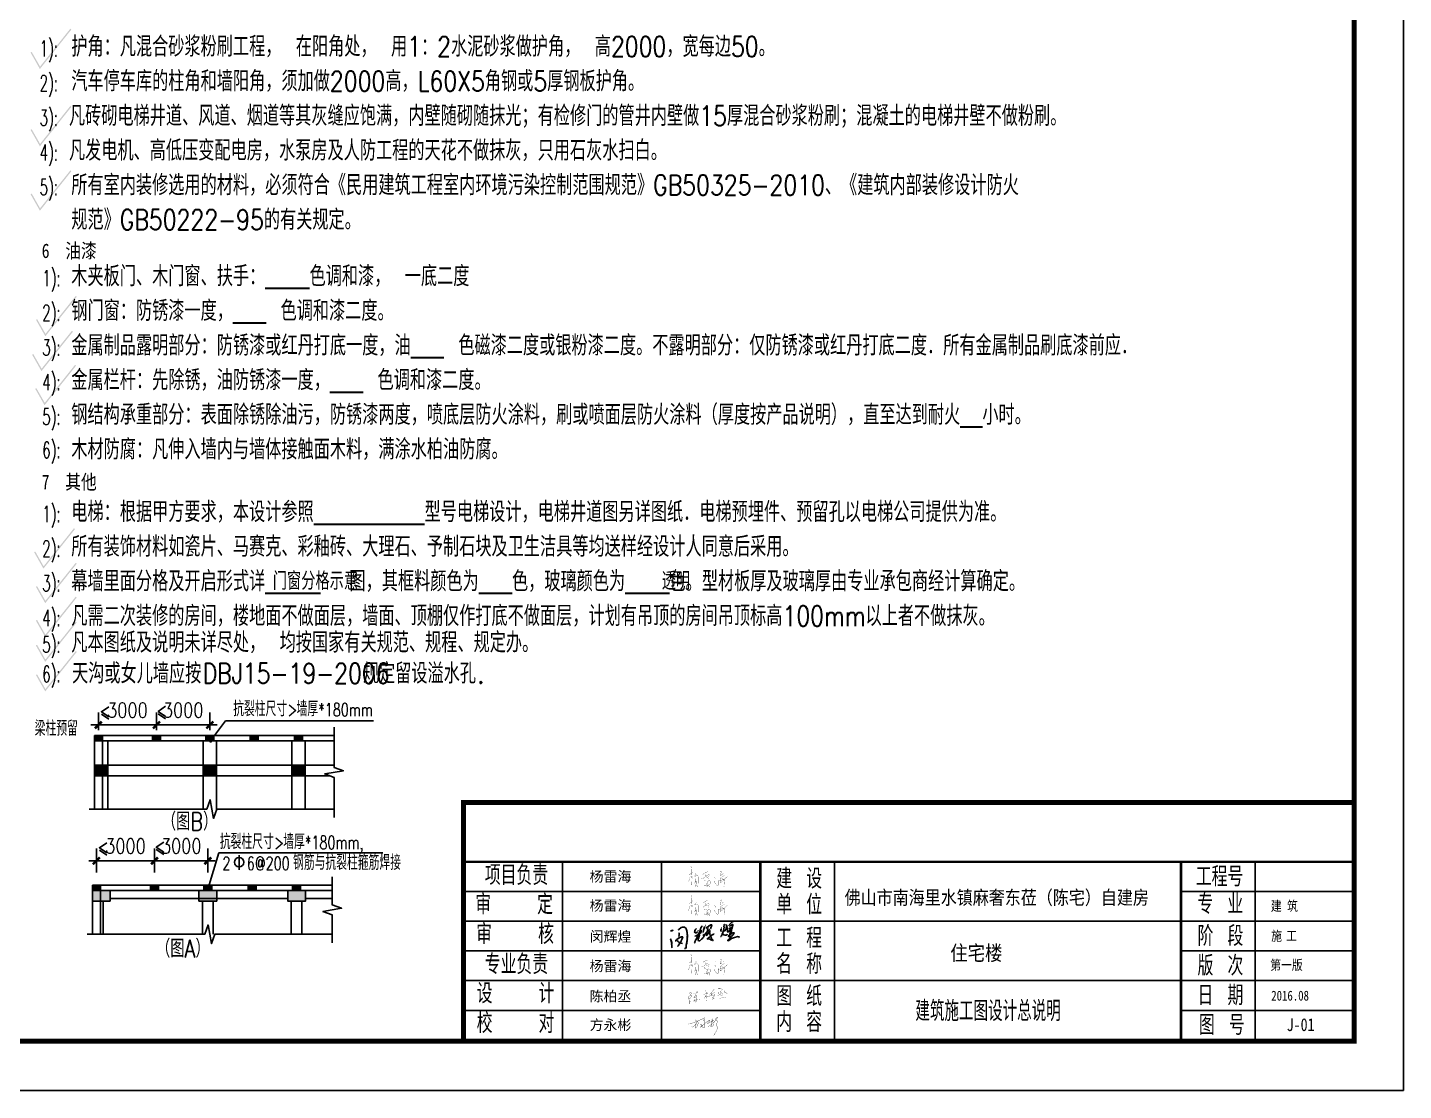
# Model space of a CAD drawing. Extents: x 2265485 to 2764500, y -717688 to -411246.
# Drawn here: x 2321749 to 2349640, y -717688 to -696148 of the extents above; entities that cross this region are included whole.
import ezdxf

# ---------------------------------------------------------------- set-up
doc = ezdxf.new("R2010")
doc.units = 0
doc.header["$LTSCALE"] = 1000
doc.header["$MEASUREMENT"] = 0
doc.linetypes.add('DASH', pattern=[0.35, 0.25, -0.1])
doc.layers.get('0').update_dxf_attribs({"linetype": 'CONTINUOUS'})
for name, color, linetype in [('2', 57, 'CONTINUOUS'), ('AXIS_TEXT', 7, 'CONTINUOUS'), ('DIM_LEAD', 3, 'CONTINUOUS'), ('DIM_SYMB', 3, 'CONTINUOUS'), ('PUB_DIM', 3, 'CONTINUOUS'), ('PUB_TEXT', 7, 'CONTINUOUS'), ('PUB_TITLE', 4, 'CONTINUOUS'), ('TEXT', 7, 'CONTINUOUS'), ('出图文字', 40, 'CONTINUOUS'), ('图签', 7, 'CONTINUOUS'), ('环宇图框', 4, 'CONTINUOUS'), ('阳台栏板', 4, 'CONTINUOUS')]:
    doc.layers.add(name, color=color, linetype=linetype)
doc.styles.add('-黑体', font='simhei.ttf')
doc.styles.add('_HZTXT', font='txt.shx', dxfattribs={"width": 0.8, "bigfont": 'HZTXT.shx'})
doc.styles.add('_TCH_DIM', font='SIMPLEX', dxfattribs={"bigfont": 'GBCBIG'})
doc.styles.add('_TXT', font='SIMPLEX.shx', dxfattribs={"width": 0.6})
doc.styles.add('HT', font='simhei.ttf', dxfattribs={"width": 0.8})
doc.styles.get("Standard").update_dxf_attribs({"font": 'TXT', "width": 0.8, "bigfont": '_HZTXT'})
doc.styles.add('图签-黑体', font='simhei.ttf', dxfattribs={"width": 0.9})
doc.styles.add('宋体', font='')
doc.styles.add('标注字体', font='', dxfattribs={"width": 0.8})
doc.styles.add('黑体', font='simhei.ttf')
doc.styles.get('宋体').set_extended_font_data('SimSun')
doc.styles.get('标注字体').set_extended_font_data('NSimSun')
doc.dimstyles.new('dimn', dxfattribs={"dimtxt": 300, "dimasz": 1, "dimexe": 250, "dimexo": 300, "dimgap": 150, "dimtad": 1, "dimdec": 0, "dimzin": 0, "dimdsep": 46, "dimtxsty": 'Standard', "dimblk": '_DIMX', "dimcen": 0.09, "dimclrt": 7, "dimadec": 1, "dimazin": 0, "dimtfac": 1, "dimtdec": 0, "dimtix": 1, "dimtmove": 2, "dimatfit": 3, "dimfxl": 0, "dimtolj": 1, "dimtzin": 0, "dimarcsym": 0})

# ---------------------------------------------------------------- blocks, each defined once
blk = doc.blocks.new('_DIMX')
blk.add_line((-150, 0), (150, 0))
at = {"const_width": 50}
blk.add_lwpolyline([(-70, -70), (70, 70)], dxfattribs=at)
blk = doc.blocks.new('yangleihai')
at = {"linetype": 'Continuous', "const_width": 1}
for points in [[(68069.3, -124096.3), (68071.8, -124098.8), (68073.8, -124112.8), (68073.8, -124130.3)], [(68067.8, -124147.8), (68068.3, -124149.3), (68065.3, -124154.8), (68064.3, -124160.8), (68060.3, -124172.3), (68058.8, -124174.3), (68058.8, -124176.3)], [(68060.8, -124141.8), (68063.8, -124140.8), (68066.3, -124138.3), (68067.3, -124138.3), (68067.3, -124137.3), (68068.3, -124137.3), (68068.3, -124136.3), (68069.8, -124134.8), (68073.8, -124133.3), (68075.3, -124148.8)], [(68079.3, -124127.3), (68076.8, -124129.8), (68073.8, -124130.3), (68073.8, -124133.3)], [(68081.8, -124159.8), (68077.8, -124152.3), (68077.8, -124150.3), (68075.3, -124148.8), (68074.3, -124149.8), (68075.3, -124174.8), (68074.3, -124178.8), (68074.3, -124191.3), (68075.3, -124192.3)], [(68106.8, -124203.2), (68106.8, -124201.7), (68108.3, -124153.3), (68106.8, -124147.3), (68103.8, -124143.3), (68102.3, -124142.8), (68099.3, -124143.3), (68093.8, -124147.8), (68090.8, -124148.3), (68089.3, -124148.8)], [(68090.3, -124183.8), (68093.3, -124173.8), (68095.8, -124175.3), (68095.8, -124179.8), (68097.8, -124181.3), (68097.3, -124187.3), (68095.3, -124189.8), (68093.8, -124195.8), (68092.8, -124196.8), (68092.3, -124201.2)], [(68091.8, -124132.8), (68098.3, -124133.3), (68098.3, -124136.8), (68096.8, -124137.8), (68092.3, -124144.8), (68090.8, -124145.8), (68090.8, -124148.3)], [(68093.3, -124173.8), (68094.3, -124170.8), (68094.8, -124160.8)], [(68095.8, -124175.3), (68098.3, -124173.8), (68098.8, -124174.8), (68100.3, -124174.8), (68100.3, -124172.8), (68098.3, -124173.8)], [(68097.8, -124181.3), (68099.3, -124180.3), (68099.3, -124177.3), (68100.3, -124176.3), (68100.3, -124174.8)], [(68147.2, -124148.3), (68150.7, -124152.3), (68156.7, -124153.3), (68159.7, -124150.8), (68160.7, -124150.8), (68164.7, -124144.8), (68164.2, -124141.3), (68159.2, -124140.8), (68156.2, -124142.8), (68153.2, -124143.3), (68151.7, -124145.3), (68147.2, -124146.8), (68147.2, -124148.3), (68143.2, -124150.8), (68133.2, -124159.3), (68129.7, -124160.3), (68122.7, -124159.8)], [(68130.7, -124137.8), (68132.7, -124137.8), (68134.2, -124138.3)], [(68158.2, -124126.3), (68155.7, -124125.8), (68147.2, -124128.3), (68145.2, -124130.3), (68139.7, -124132.3), (68136.7, -124134.8), (68133.2, -124136.3), (68132.7, -124137.8)], [(68136.7, -124163.8), (68142.7, -124163.8)], [(68148.2, -124167.8), (68143.7, -124170.3), (68138.2, -124171.3)], [(68144.7, -124140.3), (68145.7, -124145.3), (68147.2, -124146.8)], [(68149.7, -124172.3), (68151.7, -124172.3), (68153.7, -124173.8), (68156.2, -124174.3), (68156.2, -124175.8), (68152.2, -124181.8), (68148.2, -124193.3)], [(68166.2, -124193.8), (68168.7, -124184.3), (68168.2, -124181.3), (68169.2, -124174.8), (68167.2, -124171.8), (68161.2, -124170.8), (68159.2, -124171.8), (68157.2, -124174.3), (68156.2, -124174.3)], [(68160.2, -124156.8), (68158.7, -124156.8), (68158.7, -124159.3), (68157.7, -124160.3)], [(68188.2, -124173.8), (68190.2, -124174.8), (68190.7, -124176.3), (68192.2, -124177.3), (68192.2, -124179.8), (68194.7, -124184.3), (68203.7, -124194.3), (68207.2, -124194.8), (68208.7, -124193.3), (68209.7, -124176.3), (68209.2, -124173.8)], [(68190.2, -124152.3), (68193.7, -124153.3), (68197.2, -124156.8), (68197.7, -124159.3)], [(68194.7, -124132.8), (68196.7, -124133.8), (68196.7, -124138.8)], [(68207.7, -124173.3), (68209.2, -124172.8), (68220.2, -124170.8), (68219.2, -124180.3), (68220.2, -124181.3), (68222.7, -124180.8), (68224.2, -124178.8), (68228.2, -124175.8), (68228.7, -124174.3), (68229.7, -124174.3), (68230.7, -124170.8), (68233.7, -124170.3), (68236.7, -124166.8)], [(68209.2, -124172.8), (68210.2, -124163.3)], [(68237.2, -124134.8), (68233.2, -124135.8), (68229.7, -124139.3), (68228.2, -124139.3), (68224.2, -124143.3), (68219.7, -124144.3), (68218.2, -124145.8)], [(68219.7, -124144.3), (68219.7, -124141.3), (68222.2, -124137.8), (68223.2, -124133.3), (68225.2, -124130.3), (68225.2, -124128.8), (68226.7, -124126.8), (68226.7, -124123.8), (68225.2, -124121.8), (68223.2, -124122.3), (68222.7, -124124.3)], [(68221.2, -124169.8), (68220.2, -124170.8)], [(68226.2, -124159.3), (68228.2, -124160.8), (68230.2, -124160.8), (68233.7, -124162.3), (68234.2, -124164.3), (68232.7, -124165.8), (68228.7, -124166.8), (68228.2, -124167.8), (68223.2, -124169.8), (68221.2, -124169.8), (68221.2, -124164.3), (68222.2, -124162.3), (68222.7, -124156.3), (68224.7, -124155.3), (68225.7, -124153.3), (68234.2, -124148.3), (68238.7, -124144.3), (68239.7, -124144.3), (68240.2, -124145.8), (68240.2, -124161.8), (68241.7, -124161.8), (68243.2, -124159.8), (68245.6, -124158.8), (68250.6, -124154.3), (68253.1, -124153.3), (68253.1, -124152.3), (68255.1, -124150.3)], [(68221.7, -124124.3), (68222.7, -124124.3), (68223.2, -124126.3)], [(68235.2, -124164.8), (68234.2, -124164.3)], [(68235.7, -124163.8), (68239.7, -124162.8), (68239.7, -124166.8), (68239.7, -124171.8), (68240.7, -124174.3), (68241.2, -124184.3), (68240.2, -124197.7), (68239.7, -124198.7), (68237.7, -124198.7), (68236.2, -124197.2), (68235.2, -124197.2)], [(68236.7, -124166.3), (68236.7, -124166.8), (68235.2, -124165.8), (68235.2, -124164.8), (68236.2, -124164.8), (68236.7, -124166.3), (68239.7, -124166.8)], [(68074.8, -124199.2), (68075.3, -124192.3), (68076.8, -124190.8), (68076.8, -124189.3)], [(68106.8, -124201.7), (68103.3, -124199.7), (68102.3, -124195.3), (68101.3, -124194.8), (68098.3, -124187.3), (68097.3, -124187.3)], [(68139.2, -124192.3), (68140.7, -124195.8), (68142.7, -124197.2), (68145.7, -124196.8), (68146.7, -124194.3), (68148.2, -124193.3), (68148.7, -124194.3), (68151.7, -124194.3), (68152.2, -124193.3), (68156.7, -124192.3)], [(68164.7, -124203.7), (68166.2, -124194.3), (68164.2, -124193.8), (68159.2, -124196.8), (68156.2, -124197.2), (68153.2, -124201.2), (68150.7, -124202.7)], [(68156.2, -124183.8), (68157.7, -124189.3), (68156.7, -124192.3), (68156.2, -124197.2)], [(68157.7, -124189.3), (68160.2, -124188.8), (68162.7, -124186.8)]]:
    blk.add_lwpolyline(points, dxfattribs=at)
blk = doc.blocks.new('chengbaicheng')
at = {"linetype": 'Continuous', "const_width": 1}
for points in [[(68104.8, -124397.6), (68109.8, -124397.6), (68111.8, -124396.1), (68110.8, -124394.1), (68108.3, -124391.6), (68105.3, -124391.6), (68104.8, -124397.6), (68103.3, -124399.6)], [(68104.3, -124391.1), (68105.3, -124391.6)], [(68150.7, -124386.1), (68151.2, -124390.6), (68152.2, -124392.1), (68153.2, -124403.6), (68161.2, -124402.1)], [(68194.7, -124382.1), (68192.2, -124382.1), (68191.2, -124384.6), (68186.2, -124390.1), (68184.7, -124393.1), (68183.2, -124393.6), (68178.7, -124398.6), (68177.7, -124402.1)], [(68218.2, -124379.1), (68216.7, -124379.6), (68214.7, -124377.6), (68216.2, -124376.1), (68219.2, -124376.1), (68218.2, -124379.1), (68220.2, -124378.6)], [(68223.2, -124395.1), (68223.2, -124393.6), (68224.7, -124392.1), (68225.7, -124392.1), (68233.7, -124383.1), (68233.7, -124379.6), (68232.7, -124378.1), (68227.2, -124376.1), (68219.2, -124376.1)], [(68248.6, -124386.6), (68247.1, -124392.6), (68244.1, -124395.1), (68242.7, -124400.1), (68253.6, -124399.1), (68257.1, -124401.1), (68261.1, -124405.6)], [(68063.3, -124422.6), (68062.3, -124422.6), (68062.3, -124419.6), (68064.8, -124417.1), (68065.8, -124418.1), (68065.8, -124419.6)], [(68067.8, -124432.6), (68068.8, -124431.1), (68068.8, -124428.1), (68067.8, -124427.1), (68067.8, -124424.6), (68067.3, -124420.1), (68065.8, -124419.6), (68063.3, -124422.6), (68062.8, -124429.6), (68064.3, -124432.1), (68067.8, -124432.6), (68068.3, -124445)], [(68068.8, -124428.1), (68071.8, -124427.1), (68072.8, -124425.1), (68074.8, -124423.6), (68077.3, -124418.1), (68077.3, -124411.6), (68072.8, -124411.1), (68070.8, -124411.6), (68069.3, -124413.1), (68066.8, -124413.6), (68065.3, -124415.1), (68064.8, -124417.1)], [(68066.3, -124399.6), (68066.3, -124401.1), (68068.8, -124401.6), (68068.8, -124399.6), (68069.8, -124398.1), (68077.8, -124396.6), (68077.8, -124398.1), (68079.3, -124399.1), (68075.8, -124405.6), (68073.8, -124407.1), (68072.8, -124411.1)], [(68067.8, -124424.6), (68066.8, -124424.6)], [(68068.3, -124446.5), (68070.8, -124446.5), (68071.3, -124445), (68068.3, -124445), (68068.3, -124446.5), (68068.8, -124455)], [(68070.3, -124455), (68068.8, -124455), (68068.3, -124456.5)], [(68071.3, -124445), (68071.8, -124442.6)], [(68079.3, -124398.6), (68080.3, -124396.6), (68077.8, -124396.6)], [(68089.3, -124403.6), (68091.3, -124404.1), (68097.8, -124400.1), (68103.3, -124399.6), (68102.8, -124403.1), (68101.3, -124405.1), (68099.8, -124409.6)], [(68091.3, -124424.6), (68089.3, -124425.6)], [(68095.3, -124438.6), (68095.8, -124437.1), (68098.8, -124436.1), (68099.3, -124435.1), (68102.3, -124434.6), (68102.8, -124443.1), (68101.3, -124447.5), (68098.8, -124447), (68096.3, -124443.6), (68096.3, -124441.6), (68095.3, -124438.6), (68093.3, -124438.6), (68092.8, -124441.6), (68090.3, -124441.6), (68090.3, -124439.1), (68091.8, -124438.1), (68093.3, -124438.6)], [(68101.3, -124420.6), (68097.3, -124421.1), (68094.8, -124423.1), (68094.8, -124424.1), (68091.3, -124424.6), (68091.8, -124420.6), (68096.3, -124415.1), (68098.8, -124410.1), (68099.8, -124409.6), (68102.3, -124411.6), (68100.8, -124416.1), (68101.3, -124418.6), (68101.3, -124420.6), (68102.3, -124423.1), (68101.8, -124426.1), (68102.8, -124432.6)], [(68095.8, -124437.1), (68094.8, -124436.1), (68094.8, -124434.6), (68092.3, -124434.6), (68091.8, -124438.1)], [(68096.3, -124441.6), (68098.3, -124441.6)], [(68101.3, -124418.6), (68105.3, -124417.6), (68104.8, -124412.6), (68102.3, -124411.6)], [(68121.2, -124439.6), (68121.7, -124435.1), (68117.3, -124430.6), (68111.8, -124430.1), (68102.8, -124432.6), (68102.3, -124434.6)], [(68140.7, -124409.1), (68142.2, -124409.1), (68145.7, -124406.1), (68149.7, -124404.6), (68153.2, -124404.6), (68153.7, -124410.6), (68152.7, -124411.6), (68152.7, -124413.1), (68150.7, -124414.6)], [(68147.2, -124419.6), (68148.2, -124415.1), (68150.7, -124414.6), (68151.2, -124416.6), (68153.2, -124417.1), (68150.2, -124419.1), (68147.2, -124419.6), (68145.2, -124422.1), (68144.7, -124424.1), (68142.7, -124425.6), (68141.7, -124428.1)], [(68154.2, -124417.1), (68153.7, -124414.1), (68152.7, -124413.1)], [(68153.2, -124404.6), (68153.2, -124403.6)], [(68156.2, -124440.1), (68154.2, -124417.1), (68160.7, -124417.6), (68162.2, -124418.6), (68168.2, -124417.6), (68173.7, -124412.6), (68178.2, -124410.1), (68179.2, -124413.6), (68179.2, -124426.1)], [(68158.7, -124398.1), (68160.2, -124399.1), (68161.2, -124402.1), (68163.2, -124402.1)], [(68171.2, -124406.6), (68175.2, -124402.6), (68177.7, -124402.1), (68178.7, -124409.6), (68181.7, -124409.6)], [(68184.2, -124435.1), (68183.7, -124433.1), (68185.2, -124432.6), (68185.7, -124430.6), (68189.2, -124430.1), (68191.2, -124429.1), (68192.2, -124427.6), (68195.2, -124427.1), (68196.2, -124424.6), (68194.2, -124399.6), (68193.2, -124398.1), (68190.7, -124398.6), (68187.7, -124401.1), (68181.7, -124409.6), (68181.7, -124412.6), (68179.2, -124413.6)], [(68187.7, -124424.1), (68189.7, -124419.1), (68191.2, -124418.1), (68191.7, -124413.6), (68190.7, -124411.6), (68187.7, -124411.6), (68184.7, -124414.1), (68183.7, -124421.1), (68185.7, -124423.1), (68187.2, -124423.1), (68187.2, -124424.1), (68187.7, -124424.1), (68187.7, -124425.1), (68185.7, -124428.1), (68185.7, -124430.6)], [(68192.2, -124427.6), (68191.2, -124426.1), (68187.7, -124425.1)], [(68215.2, -124399.6), (68215.2, -124402.1), (68213.7, -124402.6), (68213.7, -124399.6), (68215.2, -124399.6), (68222.2, -124400.1), (68223.7, -124401.6), (68223.2, -124407.6), (68221.7, -124407.6), (68220.2, -124409.1), (68217.7, -124409.6), (68211.7, -124414.1)], [(68220.7, -124430.1), (68222.7, -124429.6), (68223.7, -124431.1)], [(68221.7, -124395.1), (68223.2, -124395.1), (68227.2, -124396.1), (68232.2, -124400.6), (68233.7, -124403.1), (68234.7, -124407.1), (68234.7, -124412.1), (68232.7, -124414.6), (68229.7, -124413.6), (68225.7, -124408.6), (68223.2, -124407.6)], [(68254.1, -124419.6), (68251.6, -124421.1), (68239.2, -124422.6), (68236.7, -124424.1), (68227.2, -124426.1), (68224.2, -124427.6), (68222.7, -124429.6)]]:
    blk.add_lwpolyline(points, dxfattribs=at)
blk = doc.blocks.new('方永彬')
at = {"linetype": 'Continuous', "const_width": 0.009}
for points in [[(0.407119, 0.439588), (0.394631, 0.439588), (0.389635, 0.434593), (0.374649, 0.437091), (0.374649, 0.4271), (0.389635, 0.429598), (0.404621, 0.429598), (0.407119, 0.439588), (0.449579, 0.447081), (0.464565, 0.454574), (0.499532, 0.462067), (0.519514, 0.472058), (0.604434, 0.499532), (0.60943, 0.504528), (0.631909, 0.509523), (0.636904, 0.514518), (0.654388, 0.514518), (0.649392, 0.494537), (0.624416, 0.454574), (0.621918, 0.437091)], [(0.474556, 0.337184), (0.484546, 0.327194), (0.494537, 0.324696), (0.519514, 0.337184), (0.541993, 0.354668), (0.541993, 0.359663), (0.546988, 0.359663), (0.604434, 0.419607), (0.60943, 0.434593), (0.621918, 0.437091), (0.621918, 0.419607), (0.616923, 0.417109), (0.594444, 0.332189), (0.594444, 0.297222), (0.599439, 0.292226), (0.611927, 0.294724), (0.614425, 0.302217), (0.624416, 0.307212), (0.626913, 0.317203), (0.636904, 0.324696), (0.649392, 0.349673), (0.659383, 0.357166), (0.659383, 0.364659), (0.676866, 0.39463), (0.689355, 0.437091), (0.689355, 0.479551), (0.676866, 0.507025), (0.66188, 0.519514), (0.66188, 0.527007), (0.681862, 0.529504), (0.691852, 0.536997), (0.701843, 0.536997), (0.704341, 0.541993), (0.724322, 0.546988), (0.766782, 0.569467), (0.779271, 0.571965), (0.831722, 0.596941), (0.876679, 0.611927), (0.891665, 0.611927), (0.891665, 0.57696)], [(0.586951, 0.569467), (0.626913, 0.551983), (0.649392, 0.5345), (0.659383, 0.532002), (0.664689, 0.521387), (0.654388, 0.514518)], [(0.799252, 0.377147), (0.804247, 0.377147), (0.804247, 0.38464), (0.809243, 0.389635), (0.814238, 0.4271), (0.80175, 0.429598), (0.784266, 0.419607), (0.784266, 0.397128), (0.796754, 0.377147), (0.799252, 0.377147), (0.799252, 0.362161), (0.786764, 0.349673), (0.781055, 0.326837), (0.771775, 0.322198), (0.779271, 0.322198), (0.781768, 0.327194), (0.784266, 0.339682), (0.791759, 0.337184), (0.791759, 0.332189), (0.796754, 0.332189), (0.809243, 0.344677), (0.819233, 0.347175), (0.831722, 0.329691), (0.859196, 0.307212), (0.874182, 0.299719), (0.891665, 0.299719), (0.896661, 0.312208), (0.899158, 0.349673), (0.904154, 0.357166), (0.904154, 0.4271), (0.906651, 0.444584), (0.906651, 0.556979), (0.901656, 0.574462), (0.891665, 0.57696), (0.884172, 0.571965), (0.861694, 0.529504)], [(0.896661, 0.666876), (0.904154, 0.66188), (0.899158, 0.621918), (0.891665, 0.611927)], [(0.906651, 0.444584), (0.924135, 0.447081), (0.924135, 0.452077), (0.931628, 0.454574), (0.949112, 0.474556), (0.9616, 0.479551), (0.974088, 0.494537), (0.981581, 0.494537), (0.996567, 0.509523), (1.00406, 0.509523), (1.00406, 0.514518), (1.059009, 0.549486), (1.076492, 0.556979), (1.088981, 0.556979), (1.086483, 0.541993), (1.07899, 0.539495), (1.064004, 0.517016), (1.049018, 0.507025), (1.049018, 0.50203), (1.009056, 0.462067), (1.009056, 0.444584), (1.039028, 0.452077), (1.051516, 0.462067), (1.069, 0.467063), (1.07899, 0.477053), (1.101469, 0.487044), (1.131441, 0.509523), (1.146427, 0.509523), (1.146427, 0.509523), (1.138934, 0.452077), (1.138934, 0.404621), (1.12145, 0.402123), (1.086483, 0.374649), (1.076492, 0.372151), (1.071497, 0.362161), (1.061507, 0.362161), (1.056511, 0.359663), (1.056511, 0.354668), (1.029037, 0.35217), (1.029037, 0.359663)], [(1.193883, 0.454574), (1.19638, 0.46956), (1.188887, 0.499532), (1.191385, 0.514518), (1.18639, 0.5345), (1.188887, 0.546988), (1.188887, 0.554481), (1.176399, 0.554481), (1.176399, 0.554481), (1.171404, 0.561974), (1.148925, 0.569467), (1.146427, 0.524509), (1.161413, 0.524509), (1.168906, 0.532002), (1.18639, 0.5345)], [(1.191385, 0.606932), (1.18639, 0.594443), (1.189351, 0.547054), (1.241338, 0.554481)], [(1.19638, 0.46956), (1.206371, 0.472058), (1.218859, 0.482049), (1.221357, 0.489542), (1.226352, 0.489542), (1.233845, 0.499532), (1.241338, 0.50203), (1.246333, 0.514518), (1.258822, 0.524509), (1.288794, 0.561974), (1.273808, 0.57696), (1.273808, 0.599439), (1.288794, 0.61942), (1.296287, 0.621918), (1.31377, 0.641899), (1.341245, 0.659383), (1.353733, 0.659383), (1.348738, 0.641899), (1.338747, 0.634406), (1.291291, 0.564471), (1.291291, 0.559476), (1.336249, 0.536997), (1.34624, 0.517016), (1.338747, 0.482049), (1.333752, 0.479551), (1.333752, 0.472058), (1.323761, 0.452077), (1.318766, 0.449579), (1.298784, 0.414612), (1.298784, 0.389635), (1.323761, 0.362161), (1.341245, 0.324696), (1.341245, 0.289729), (1.333752, 0.252264), (1.31377, 0.214799), (1.311273, 0.199813), (1.30378, 0.194817), (1.293789, 0.169841), (1.248831, 0.097409), (1.241338, 0.077427), (1.231348, 0.069934), (1.221357, 0.047455), (1.221357, 0.047455), (1.221357, 0.047455), (1.221357, 0.047455), (1.221357, 0.047455)], [(0.904154, 0.4271), (0.881675, 0.417109), (0.879177, 0.409616), (0.869186, 0.399626), (0.864191, 0.399626), (0.816736, 0.349673), (0.809243, 0.354668), (0.809243, 0.359663), (0.799252, 0.362161)], [(1.098971, 0.354668), (1.138934, 0.354668), (1.138934, 0.404621), (1.138934, 0.422105), (1.15392, 0.424602), (1.171404, 0.442086), (1.193883, 0.454574), (1.19638, 0.382142), (1.18639, 0.359663), (1.178897, 0.35217), (1.146427, 0.349673), (1.13951, 0.354284), (1.136436, 0.329691)]]:
    blk.add_lwpolyline(points, dxfattribs=at)
blk = doc.blocks.new('A$C07F9359A')
at = {"layer": '图签', "linetype": 'Continuous'}
for points in [[(37, 450), (3, 447)], [(43, 457), (37, 457), (37, 450)], [(37, 450), (43, 450), (43, 457)], [(57, 457), (63, 457), (63, 463), (43, 457)], [(217, 480), (217, 473), (207, 473), (207, 480)], [(217, 480), (213, 483)], [(227, 393), (220, 390), (227, 343), (213, 300)], [(403, 483), (397, 510), (360, 543), (307, 543), (270, 530), (217, 480)], [(403, 483), (410, 483), (410, 473)], [(410, 473), (403, 477), (403, 483)], [(410, 473), (420, 450), (420, 427)], [(423, 417), (417, 420), (420, 427)], [(420, 427), (423, 417)], [(423, 417), (427, 360)], [(430, 343), (423, 347), (427, 360)], [(427, 360), (433, 357), (430, 343)], [(620, 427), (610, 417), (616, 410)], [(620, 443), (613, 440), (620, 427)], [(616, 410), (620, 427)], [(616, 410), (616, 403), (633, 390), (656, 393), (666, 407), (676, 407), (680, 420)], [(660, 500), (650, 500), (630, 473), (620, 443)], [(620, 443), (623, 433)], [(690, 430), (686, 423)], [(716, 367), (703, 343)], [(706, 457), (706, 450)], [(716, 367), (736, 370), (746, 383), (760, 390), (783, 423), (783, 460)], [(746, 433), (743, 417), (736, 417), (726, 387), (716, 380), (716, 367)], [(753, 447), (743, 443), (746, 433)], [(746, 433), (753, 437), (753, 447)], [(756, 467), (753, 447)], [(763, 480), (756, 477), (756, 467)], [(756, 467), (763, 470), (763, 480)], [(796, 570), (793, 553), (776, 526), (776, 513), (766, 500), (763, 480)], [(826, 407), (830, 403)], [(836, 457), (830, 417)], [(843, 467), (836, 467), (836, 457)], [(836, 457), (843, 460), (843, 467)], [(856, 516), (843, 467)], [(856, 357), (853, 363)], [(856, 357), (853, 347)], [(856, 516), (860, 516), (863, 530), (856, 526), (856, 516)], [(926, 410), (913, 407), (896, 383), (890, 383), (863, 357), (856, 357)], [(866, 546), (863, 546), (860, 533), (870, 536), (866, 546)], [(866, 553), (866, 546)], [(890, 583), (880, 580)], [(906, 347), (906, 330), (926, 337), (953, 373), (960, 373), (963, 387)], [(913, 357), (906, 353), (906, 347)], [(906, 347), (913, 350), (913, 357)], [(1013, 500), (1036, 546), (1046, 556), (1050, 596), (1023, 600), (963, 566), (946, 546), (940, 546), (910, 510)], [(926, 410), (926, 390), (916, 377), (913, 357)], [(933, 423), (926, 410)], [(953, 503), (933, 423)], [(933, 423), (950, 427), (950, 437), (980, 463), (980, 470), (990, 473), (990, 480)], [(963, 530), (956, 523)], [(966, 390), (960, 390), (963, 387)], [(963, 387), (966, 390)], [(966, 390), (973, 393), (973, 400)], [(973, 400), (970, 403)], [(973, 400), (983, 410), (990, 410)], [(990, 410), (990, 417), (1000, 423)], [(1000, 423), (1000, 410), (993, 410), (1006, 330), (1016, 317)], [(1000, 423), (1003, 450), (996, 450)], [(1016, 317), (1033, 320), (1036, 327), (1080, 353), (1090, 353), (1090, 363)], [(1110, 370), (1100, 367)], [(1320, 370), (1313, 367), (1300, 340), (1296, 320), (1280, 303), (1273, 303)], [(1283, 483), (1276, 480), (1276, 470)], [(1276, 470), (1283, 470)], [(1280, 457), (1276, 470)], [(1283, 470), (1280, 457)], [(1280, 457), (1280, 440), (1290, 440), (1293, 447)], [(1283, 526), (1293, 520)], [(1283, 500), (1283, 483)], [(1283, 470), (1283, 483)], [(1320, 383), (1306, 393)], [(1363, 590), (1356, 560), (1360, 536), (1346, 457), (1320, 383)], [(1320, 383), (1320, 370)], [(1320, 370), (1353, 343), (1386, 333), (1413, 337), (1436, 353), (1436, 360)], [(1370, 603), (1363, 603), (1363, 590)], [(1363, 590), (1370, 593), (1370, 603)], [(1413, 513), (1403, 480), (1380, 447), (1366, 450), (1363, 463)], [(1370, 610), (1370, 603)], [(1410, 603), (1410, 600)], [(1416, 523), (1413, 513)], [(1413, 513), (1420, 516), (1416, 523)], [(1463, 427), (1453, 417), (1446, 430), (1436, 526), (1430, 536), (1416, 533), (1416, 523)], [(1423, 600), (1426, 590), (1420, 556)], [(1420, 556), (1436, 556), (1436, 550), (1423, 540), (1420, 556)], [(1476, 590), (1476, 586)], [(1483, 423), (1476, 423)], [(1486, 506), (1480, 506)], [(1483, 423), (1489, 423), (1496, 437)], [(1486, 433), (1483, 423)], [(1546, 530), (1486, 506)], [(1486, 506), (1486, 496), (1506, 477), (1516, 473)], [(1489, 440), (1486, 433)], [(1589, 673), (1559, 663), (1489, 596)], [(1516, 473), (1503, 453), (1493, 450), (1489, 440)], [(1496, 437), (1489, 440)], [(1569, 530), (1586, 590), (1583, 606), (1563, 606), (1513, 576), (1496, 560)], [(1496, 437), (1509, 440), (1529, 460)], [(1503, 343), (1506, 357)], [(1553, 463), (1549, 440), (1519, 390), (1519, 380), (1506, 377), (1506, 357)], [(1506, 357), (1539, 373), (1549, 383), (1559, 383), (1559, 390), (1586, 400), (1613, 400), (1613, 383), (1596, 367), (1593, 353), (1579, 337), (1563, 327), (1553, 307), (1536, 293), (1536, 283)], [(1516, 473), (1523, 490), (1543, 510), (1546, 530)], [(1529, 460), (1526, 467), (1519, 467)], [(1529, 460), (1553, 463)], [(1569, 530), (1546, 530)], [(1553, 463), (1559, 500)], [(1559, 500), (1556, 510), (1566, 510)], [(1566, 510), (1559, 500)], [(1566, 510), (1569, 530)], [(0, 247), (0, 240), (7, 240), (10, 217)], [(7, 260), (7, 257)], [(10, 217), (10, 207), (17, 203)], [(17, 203), (17, 213)], [(17, 203), (20, 190)], [(23, 177), (17, 180), (20, 190)], [(20, 190), (30, 190), (30, 177)], [(30, 177), (23, 177)], [(23, 177), (23, 170)], [(23, 170), (33, 170)], [(33, 163), (27, 163), (23, 170)], [(33, 150), (27, 147), (27, 137), (37, 133)], [(33, 170), (30, 177)], [(37, 133), (37, 117), (30, 117), (30, 100), (37, 97)], [(33, 170), (33, 163)], [(33, 163), (33, 150)], [(37, 133), (33, 150)], [(40, 87), (33, 83), (33, 77)], [(33, 77), (40, 77)], [(33, 67), (33, 77)], [(40, 67), (33, 67)], [(33, 67), (37, 57)], [(37, 57), (33, 43), (40, 40), (37, 30), (43, 13)], [(37, 97), (40, 103)], [(37, 97), (40, 87)], [(37, 57), (43, 60), (40, 67)], [(40, 77), (40, 87)], [(40, 77), (40, 67)], [(293, 237), (303, 247), (313, 297), (280, 297), (263, 283), (253, 283), (227, 270), (220, 260), (207, 257), (157, 217), (140, 197), (120, 190)], [(247, 143), (213, 160), (200, 177), (190, 180), (183, 193), (177, 193), (173, 203)], [(177, 77), (177, 73)], [(243, 137), (200, 70), (187, 57), (180, 57)], [(287, 227), (270, 193), (270, 183), (263, 170), (253, 163), (253, 150), (247, 143)], [(247, 143), (263, 140), (270, 133), (307, 130)], [(293, 237), (287, 237), (287, 227)], [(287, 227), (293, 227), (293, 237)], [(410, 113), (410, 103), (403, 100), (397, 27), (380, 3), (357, 0)], [(417, 150), (410, 147), (410, 133)], [(410, 133), (420, 133)], [(410, 123), (410, 133)], [(417, 123), (410, 123)], [(410, 123), (410, 113)], [(410, 113), (417, 117), (417, 123)], [(423, 190), (417, 187), (417, 173)], [(417, 173), (427, 180), (423, 190)], [(417, 173), (417, 150)], [(420, 133), (417, 150)], [(420, 133), (417, 123)], [(427, 270), (423, 257)], [(423, 257), (433, 257), (433, 267), (427, 270)], [(423, 257), (423, 247)], [(423, 247), (423, 233)], [(423, 233), (423, 247)], [(423, 233), (430, 223), (423, 217), (423, 190)], [(430, 330), (427, 310)], [(427, 310), (433, 310)], [(427, 300), (427, 310)], [(433, 300), (427, 300)], [(427, 300), (427, 287)], [(427, 287), (433, 290), (433, 300)], [(427, 287), (427, 270)], [(430, 343), (430, 330)], [(433, 310), (430, 330)], [(433, 310), (433, 300)], [(616, 160), (620, 150), (613, 147)], [(613, 147), (616, 160)], [(613, 147), (616, 133)], [(703, 343), (693, 343), (656, 323), (616, 310)], [(680, 287), (676, 273), (670, 273), (670, 263), (650, 237), (643, 213), (630, 200), (626, 177), (620, 177), (616, 160)], [(686, 300), (680, 297), (680, 287)], [(680, 287), (686, 290), (686, 300)], [(703, 343), (700, 323), (690, 313), (686, 300)], [(853, 347), (856, 323), (836, 283), (823, 273), (803, 243), (790, 237), (756, 203), (743, 197), (716, 197), (706, 207), (706, 237), (723, 273), (723, 283), (733, 297), (740, 340), (726, 337), (716, 327), (716, 320)], [(710, 317), (710, 310)], [(853, 347), (836, 337), (823, 337)], [(946, 247), (926, 237)], [(1016, 303), (1003, 300), (996, 290), (990, 290), (953, 260), (946, 247)], [(946, 247), (996, 237), (1026, 217), (1076, 200), (1076, 217), (1046, 253), (1023, 300), (1016, 303)], [(1016, 317), (1016, 303)], [(1486, 240), (1463, 217), (1453, 197), (1480, 203), (1549, 250), (1596, 273), (1706, 303), (1739, 297), (1739, 287), (1723, 277)], [(1496, 337), (1489, 337), (1470, 313), (1470, 307), (1506, 297)], [(1493, 247), (1486, 240)], [(1486, 240), (1493, 240), (1493, 247)], [(1526, 283), (1523, 273), (1509, 267), (1506, 257), (1493, 247)], [(1503, 343), (1496, 343), (1496, 337)], [(1496, 337), (1506, 333)], [(1506, 333), (1503, 343)], [(1506, 297), (1506, 333)], [(1526, 283), (1506, 297)], [(1536, 283), (1526, 283)], [(1536, 283), (1553, 283)]]:
    blk.add_lwpolyline(points, dxfattribs=at)
blk = doc.blocks.new('vcfgvc')
at = {"layer": '环宇图框'}
for p, q in [((-9027, 18), (-9027, 2425)), ((0, 7), (0, 2432)), ((-8024, 25), (-8024, 1823)), ((-8024, 18), (-8024, 1816)), ((-7021, 25), (-7021, 1823)), ((-7021, 18), (-7021, 1816)), ((-6018, 18), (-6018, 1823)), ((-6018, 11), (-6018, 1816)), ((-5266, 25), (-5266, 1823)), ((-1755, 25), (-1755, 1823)), ((-1003, 25), (-1003, 1823)), ((-9027, 1522), (-6018, 1522)), ((-1755, 1522), (0, 1522)), ((-9027, 1222), (0, 1222)), ((-9027, 921), (-6018, 921)), ((-1755, 921), (0, 921)), ((-9027, 620), (0, 620)), ((-9027, 319), (-6018, 319)), ((-1755, 319), (0, 319)), ((-1755, 18), (0, 18))]:
    blk.add_line(p, q, dxfattribs=at)
for points, const_width in [([(-9027, 25), (-9027, 2425), (0, 2425)], 50.1), ([(-9027, 1823), (0, 1823)], 25.1), ([(-6018, 1823), (-6018, 25)], 25.1), ([(-6018, 1816), (-6018, 18)], 25.1), ([(-1755, 1823), (-1755, 25)], 25.1)]:
    blk.add_lwpolyline(points, dxfattribs=dict(at, const_width=const_width))
blk.add_lwpolyline([(-9027, 2425), (0, 2425), (0, 18), (-9027, 18)], close=True, dxfattribs=at)
at = {"xscale": 2, "yscale": 2, "zscale": 2}
for name, p in [('yangleihai', (-142864, 249974)), ('yangleihai', (-142864, 249683)), ('yangleihai', (-142864, 249081)), ('chengbaicheng', (-142873, 249295))]:
    blk.add_blockref(name, p, dxfattribs=at)
at = {"linetype": 'Continuous', "xscale": 300.0000000000001, "yscale": 300.0000000000001, "zscale": 300.0000000000001}
blk.add_blockref('方永彬', (-6856, 52), dxfattribs=at)
at = {"layer": '图签', "xscale": 0.4, "yscale": 0.4, "zscale": 0.4}
blk.add_blockref('A$C07F9359A', (-6930, 946), dxfattribs=at)
at = {"layer": 'PUB_TEXT', "style": '宋体'}
for s, p in [('杨雷海', (-7748, 1624)), ('杨雷海', (-7748, 1329)), ('杨雷海', (-7748, 716)), ('陈柏丞', (-7748, 410)), ('方永彬', (-7748, 120))]:
    blk.add_text(s, height=103.3, dxfattribs=at).set_placement(p)
at = {"layer": '图签', "style": '宋体'}
blk.add_text('闵辉煌', height=103.3, dxfattribs=at).set_placement((-7747, 1015))
at = {"layer": '环宇图框'}
for s, height, style, width, p in [('项目负责', 200.6, '_HZTXT', 0.8, (-8811, 1589)), ('建 设', 200.6, '_HZTXT', 0.8, (-5857, 1553)), ('工程号', 200.6, '_HZTXT', 0.8, (-1605, 1574)), ('佛山市南海里水镇麻奢东莅（陈宅）自建房', 140, '黑体', 0.85, (-5164, 1392)), ('审   定', 200.6, '_HZTXT', 0.8, (-8907, 1292)), ('单 位', 200.6, '_HZTXT', 0.8, (-5857, 1290)), ('专 业', 200.6, '_HZTXT', 0.8, (-1589, 1296)), ('建 筑', 100.3, '图签-黑体', 0.8, (-844, 1327)), ('审   核', 200.6, '_HZTXT', 0.8, (-8898, 991)), ('工 程', 200.6, '_HZTXT', 0.8, (-5857, 951)), ('阶 段', 200.6, '_HZTXT', 0.8, (-1587, 972)), ('施', 100, '图签-黑体', 0.8, (-840, 1024)), ('工', 100, '图签-黑体', 0.8, (-689, 1024)), ('住宅楼', 151.6, '黑体', 0.85, (-4093, 824)), ('专业负责', 200.6, '_HZTXT', 0.8, (-8811, 686)), ('名 称', 200.6, '_HZTXT', 0.8, (-5857, 688)), ('版 次', 200.6, '_HZTXT', 0.8, (-1587, 672)), ('第一版 ', 100.3, '图签-黑体', 0.8, (-850, 729)), ('设   计', 200.6, '_HZTXT', 0.8, (-8893, 390)), ('图 纸', 200.6, '_HZTXT', 0.8, (-5857, 363)), ('日 期', 200.6, '_HZTXT', 0.8, (-1587, 371)), ('2016.08', 100.3, '图签-黑体', 0.8, (-840, 418)), ('校   对', 200.6, '_HZTXT', 0.8, (-8893, 89)), ('内 容', 200.6, '_HZTXT', 0.8, (-5857, 100)), ('图 号', 200.6, '_HZTXT', 0.8, (-1573, 70))]:
    blk.add_text(s, height=height, dxfattribs=dict(at, style=style, width=width)).set_placement(p)

msp = doc.modelspace()

# ---------------------------------------------------------------- hatches: boundary and pattern name
at = {"linetype": 'ByBlock', "ltscale": 30}
for color, points in [(9, [(2323104.1, -710491.9), (2323104.1, -710599.9), (2323266.1, -710599.9), (2323266.1, -710491.9)]), (9, [(2324283.1, -710491.9), (2324283.1, -710599.9), (2324445.1, -710599.9), (2324445.1, -710491.9)]), (9, [(2325363.1, -710491.9), (2325363.1, -710599.9), (2325525.1, -710599.9), (2325525.1, -710491.9)]), (9, [(2326263.1, -710491.9), (2326263.1, -710599.9), (2326425.1, -710599.9), (2326425.1, -710491.9)]), (9, [(2327163.1, -710491.9), (2327163.1, -710599.9), (2327325.1, -710599.9), (2327325.1, -710491.9)]), (256, [(2323374.1, -711314.3), (2323374.1, -711098.3), (2323104.1, -711098.3), (2323104.1, -711314.3)]), (256, [(2325579.1, -711314.3), (2325579.1, -711098.3), (2325309.1, -711098.3), (2325309.1, -711314.3)]), (256, [(2327379.1, -711314.3), (2327379.1, -711098.3), (2327109.1, -711098.3), (2327109.1, -711314.3)]), (9, [(2323064.5, -713525.1), (2323064.5, -713633.1), (2323226.5, -713633.1), (2323226.5, -713525.1)]), (256, [(2323424.5, -713849.1), (2323424.5, -713633.1), (2323064.5, -713633.1), (2323064.5, -713849.1)]), (9, [(2324243.5, -713525.1), (2324243.5, -713633.1), (2324405.5, -713633.1), (2324405.5, -713525.1)]), (256, [(2325584.5, -713849.1), (2325584.5, -713633.1), (2325224.5, -713633.1), (2325224.5, -713849.1)]), (9, [(2325323.5, -713525.1), (2325323.5, -713633.1), (2325485.5, -713633.1), (2325485.5, -713525.1)]), (9, [(2326223.5, -713525.1), (2326223.5, -713633.1), (2326385.5, -713633.1), (2326385.5, -713525.1)]), (256, [(2327384.5, -713849.1), (2327384.5, -713633.1), (2327024.5, -713633.1), (2327024.5, -713849.1)]), (9, [(2327123.5, -713525.1), (2327123.5, -713633.1), (2327285.5, -713633.1), (2327285.5, -713525.1)])]:
    msp.add_hatch(color=color, dxfattribs=at).paths.add_polyline_path(points)
at = {"layer": '阳台栏板', "ltscale": 100}
for points in [[(2321834.8, -696641.5), (2322004.1, -696939.7), (2322618.2, -696169.9), (2322639.3, -696186.8), (2322000.3, -696987.8), (2321811.3, -696654.8)], [(2321834.8, -698208.6), (2322004.1, -698506.8), (2322618.2, -697737), (2322639.3, -697753.9), (2322000.3, -698554.9), (2321811.3, -698221.9)], [(2321834.8, -699513.3), (2322004.1, -699811.6), (2322618.2, -699041.8), (2322639.3, -699058.6), (2322000.3, -699859.6), (2321811.3, -699526.6)], [(2321944.8, -702057.4), (2322114.1, -702355.7), (2322728.2, -701585.9), (2322749.3, -701602.7), (2322110.3, -702403.7), (2321921.3, -702070.7)], [(2321866.2, -702764.1), (2322035.5, -703062.4), (2322649.6, -702292.6), (2322670.7, -702309.4), (2322031.7, -703110.4), (2321842.7, -702777.4)], [(2321929.1, -703455.1), (2322098.4, -703753.4), (2322712.5, -702983.6), (2322733.6, -703000.4), (2322094.6, -703801.4), (2321905.6, -703468.4)], [(2321906.8, -706766.9), (2322076.1, -707065.2), (2322690.2, -706295.4), (2322711.3, -706312.3), (2322072.3, -707113.3), (2321883.3, -706780.3)], [(2321942.8, -707466.9), (2322112.1, -707765.2), (2322726.2, -706995.4), (2322747.3, -707012.2), (2322108.3, -707813.2), (2321919.3, -707480.2)], [(2321942.8, -708152.9), (2322112.1, -708451.2), (2322726.2, -707681.4), (2322747.3, -707698.3), (2322108.3, -708499.3), (2321919.3, -708166.3)], [(2321942.8, -708656.9), (2322112.1, -708955.2), (2322726.2, -708185.4), (2322747.3, -708202.3), (2322108.3, -709003.3), (2321919.3, -708670.3)], [(2321942.8, -709255.3), (2322112.1, -709553.6), (2322726.2, -708783.8), (2322747.3, -708800.6), (2322108.3, -709601.6), (2321919.3, -709268.6)]]:
    msp.add_hatch(color=256, dxfattribs=at).paths.add_polyline_path(points)

# ---------------------------------------------------------------- linework, layer by layer
at = {"linetype": 'DASH', "ltscale": 30}
for p, q in [((2323374.1, -710599.9), (2323374.1, -711987.1)), ((2325309.1, -710599.9), (2325309.1, -711987.1)), ((2325579.1, -710599.9), (2325579.1, -711987.1)), ((2327109.1, -710599.9), (2327109.1, -711987.1)), ((2327379.1, -710599.9), (2327379.1, -711987.1)), ((2323374.1, -711098.3), (2327109.1, -711098.3)), ((2327379.1, -711098.3), (2327964.9, -711098.3)), ((2323374.1, -711314.3), (2327109.1, -711314.3)), ((2327379.1, -711314.3), (2327885.3, -711314.3)), ((2323280.5, -713849.1), (2323280.5, -714522)), ((2323424.5, -713795.1), (2327024.5, -713795.1)), ((2325296.5, -713849.1), (2325296.5, -714522)), ((2325512.5, -713849.1), (2325512.5, -714522)), ((2327096.5, -713849.1), (2327096.5, -714522)), ((2327312.5, -713849.1), (2327312.5, -714522)), ((2327384.5, -713795.1), (2327925.3, -713795.1))]:
    msp.add_line(p, q, dxfattribs=at)
at = {"linetype": 'ByBlock', "ltscale": 30}
for points in [[(2323398.9, -709910.3), (2323247.8, -710012.7), (2323398.9, -710115.2)], [(2323247.8, -710060.1), (2323398.9, -710162.5)], [(2324549.6, -709902.9), (2324398.5, -710005.4), (2324549.6, -710107.8)], [(2324398.5, -710052.7), (2324549.6, -710155.1)], [(2323359.3, -712667.4), (2323208.2, -712769.8), (2323359.3, -712872.2)], [(2323208.2, -712817.1), (2323359.3, -712919.6)], [(2324510, -712656.5), (2324358.9, -712758.9), (2324510, -712861.3)], [(2324358.9, -712806.2), (2324510, -712908.7)]]:
    msp.add_lwpolyline(points, dxfattribs=at)
at = {"color": 9, "linetype": 'ByBlock', "ltscale": 30}
for points in [[(2323104.1, -710491.9), (2323266.1, -710491.9), (2323266.1, -710599.9), (2323104.1, -710599.9)], [(2324283.1, -710491.9), (2324445.1, -710491.9), (2324445.1, -710599.9), (2324283.1, -710599.9)], [(2325363.1, -710491.9), (2325525.1, -710491.9), (2325525.1, -710599.9), (2325363.1, -710599.9)], [(2326263.1, -710491.9), (2326425.1, -710491.9), (2326425.1, -710599.9), (2326263.1, -710599.9)], [(2327163.1, -710491.9), (2327325.1, -710491.9), (2327325.1, -710599.9), (2327163.1, -710599.9)], [(2323064.5, -713525.1), (2323226.5, -713525.1), (2323226.5, -713633.1), (2323064.5, -713633.1)], [(2324243.5, -713525.1), (2324405.5, -713525.1), (2324405.5, -713633.1), (2324243.5, -713633.1)], [(2325323.5, -713525.1), (2325485.5, -713525.1), (2325485.5, -713633.1), (2325323.5, -713633.1)], [(2326223.5, -713525.1), (2326385.5, -713525.1), (2326385.5, -713633.1), (2326223.5, -713633.1)], [(2327123.5, -713525.1), (2327285.5, -713525.1), (2327285.5, -713633.1), (2327123.5, -713633.1)]]:
    msp.add_lwpolyline(points, close=True, dxfattribs=at)
at = {"linetype": 'ByBlock', "ltscale": 30}
for points in [[(2323104.1, -711098.3), (2323374.1, -711098.3), (2323374.1, -711314.3), (2323104.1, -711314.3)], [(2325309.1, -711098.3), (2325579.1, -711098.3), (2325579.1, -711314.3), (2325309.1, -711314.3)], [(2327109.1, -711098.3), (2327379.1, -711098.3), (2327379.1, -711314.3), (2327109.1, -711314.3)], [(2323064.5, -713633.1), (2323424.5, -713633.1), (2323424.5, -713849.1), (2323064.5, -713849.1)], [(2325224.5, -713633.1), (2325584.5, -713633.1), (2325584.5, -713849.1), (2325224.5, -713849.1)], [(2327024.5, -713633.1), (2327384.5, -713633.1), (2327384.5, -713849.1), (2327024.5, -713849.1)]]:
    msp.add_lwpolyline(points, close=True, dxfattribs=at)
at = {"layer": '2'}
for p, q in [((2323104.1, -710491.9), (2327964.9, -710491.9)), ((2323104.1, -710491.9), (2323104.1, -711987.1)), ((2323104.1, -710599.9), (2327964.9, -710599.9)), ((2323266.1, -710491.9), (2323266.1, -711987.1)), ((2323064.5, -713525.1), (2327925.3, -713525.1)), ((2323064.5, -713525.1), (2323064.5, -714522)), ((2323064.5, -713633.1), (2327925.3, -713633.1)), ((2323226.5, -713525.1), (2323226.5, -714522))]:
    msp.add_line(p, q, dxfattribs=at)
at = {"layer": 'DIM_LEAD', "linetype": 'ByBlock'}
for p, q in [((2325461.8, -710603.3), (2325764.3, -710195.2)), ((2325764.3, -710195.2), (2328761.9, -710195.2)), ((2325410.7, -713586.8), (2325625.7, -712874.4)), ((2325625.7, -712874.4), (2328953.3, -712874.4))]:
    msp.add_line(p, q, dxfattribs=at)
at = {"layer": 'DIM_LEAD', "linetype": 'ByBlock', "const_width": 36}
for points in [[(2325458.3, -710621, 1), (2325465.2, -710585.7, 1)], [(2325407.3, -713604.4, 1), (2325414.2, -713569.1, 1)]]:
    msp.add_lwpolyline(points, format="xyb", close=True, dxfattribs=at)
at = {"layer": 'DIM_SYMB', "linetype": 'ByBlock'}
for points in [[(2327964.9, -712155.4), (2327964.9, -711343.3), (2327775.9, -711274.5), (2328153.9, -711207.8), (2327964.9, -711140.8), (2327964.9, -710328.6)], [(2323001.2, -711987.1), (2325381.8, -711987.1), (2325450.6, -711798.1), (2325517.2, -712176.1), (2325584.3, -711987.1), (2327964.9, -711987.1)], [(2327925.3, -714698.7), (2327925.3, -714131.5), (2327736.3, -714062.7), (2328114.3, -713996.1), (2327925.3, -713929), (2327925.3, -713361.8)], [(2322961.6, -714522), (2325342.2, -714522), (2325411, -714333), (2325477.6, -714711), (2325544.7, -714522), (2327925.3, -714522)]]:
    msp.add_lwpolyline(points, dxfattribs=at)
at = {"layer": 'PUB_TEXT', "linetype": 'ByBlock'}
msp.add_line((2326038, -712920.3), (2326038, -713219.5), dxfattribs=at)
msp.add_circle((2326038, -713062), 94.5, dxfattribs=at)
at = {"layer": 'PUB_TITLE', "color": 7}
msp.add_lwpolyline([(2290240, -717688.1), (2349640, -717688.1), (2349640, -675688.1), (2290240, -675688.1)], close=True, dxfattribs=at)
at = {"layer": 'PUB_TITLE', "color": 7, "const_width": 100}
msp.add_lwpolyline([(2292740, -716688.1), (2348640, -716688.1), (2348640, -676688.1), (2292740, -676688.1)], close=True, dxfattribs=at)

# ---------------------------------------------------------------- block references
at = {"xscale": 2, "yscale": 2, "zscale": 2}
msp.add_blockref('vcfgvc', (2348640, -716702.4), dxfattribs=at)

# ---------------------------------------------------------------- texts
at = {"layer": 'AXIS_TEXT', "color": 7, "style": '_HZTXT', "width": 0.8}
for s, p in [('护角：凡混合砂浆粉刷工程， 在阳角处， 用1：2水泥砂浆做护角， 高2000，宽每边50。', (2322636.9, -696737.8)), ('汽车停车库的柱角和墙阳角，须加做2000高，L60X5角钢或5厚钢板护角。', (2322636.9, -697439.8)), ('凡砖砌电梯井道、风道、烟道等其灰缝应饱满，内壁随砌随抹光；有检修门的管井内壁做15厚混合砂浆粉刷；混凝土的电梯井壁不做粉刷。', (2322589.1, -698141.8)), ('凡发电机、高低压变配电房，水泵房及人防工程的天花不做抹灰，只用石灰水扫白。', (2322589.1, -698843.8)), ('所有室内装修选用的材料，必须符合《民用建筑工程室内环境污染控制范围规范》GB50325-2010、《建筑内部装修设计防火', (2322636.9, -699545.8)), ('规范》GB50222-95的有关规定。', (2322636.9, -700247.8)), ('木夹板门、木门窗、扶手：____色调和漆， 一底二度', (2322636.7, -701390.8)), ('钢门窗：防锈漆一度，___ 色调和漆二度。', (2322636.7, -702092.8)), ('金属制品露明部分：防锈漆或红丹打底一度，油___ 色磁漆二度或银粉漆二度。不露明部分：仅防锈漆或红丹打底二度．所有金属制品刷底漆前应．', (2322636.7, -702794.8)), ('金属栏杆：先除锈，油防锈漆一度，___ 色调和漆二度。', (2322636.7, -703496.8)), ('钢结构承重部分：表面除锈除油污，防锈漆两度，喷底层防火涂料，刷或喷面层防火涂料（厚度按产品说明），直至达到耐火__小时。', (2322636.7, -704198.8)), ('木材防腐：凡伸入墙内与墙体接触面木料，满涂水柏油防腐。', (2322636.7, -704900.8)), ('电梯：根据甲方要求，本设计参照__________型号电梯设计，电梯井道图另详图纸．电梯预埋件、预留孔以电梯公司提供为准。', (2322636.7, -706169.8)), ('所有装饰材料如瓷片、马赛克、彩釉砖、大理石、予制石块及卫生洁具等均送样经设计人同意后采用。', (2322636.7, -706871.8)), ('幕墙里面分格及开启形式详_____  图，其框料颜色为___色，玻璃颜色为____色。型材板厚及玻璃厚由专业承包商经计算确定。', (2322636.7, -707573.8)), ('凡需二次装修的房间，楼地面不做面层，墙面、顶棚仅作打底不做面层，计划有吊顶的房间吊顶标高100mm以上者不做抹灰。', (2322636.7, -708275.8)), ('凡本图纸及说明未详尽处， 均按国家有关规范、规程、规定办。', (2322636.7, -708814.7)), ('天沟或女儿墙应按', (2322652.2, -709441.3)), ('DBJ15-19-2006', (2325298.4, -709441.3)), ('规定留设溢水孔', (2328547.1, -709441.3)), ('.', (2330870.9, -709441.3))]:
    msp.add_text(s, height=409.5, dxfattribs=at).set_placement(p)
at = {"layer": 'PUB_TEXT', "style": '_HZTXT', "width": 0.8}
for s, p in [('门窗分格示意', (2326721.8, -707542.7)), ('透明', (2334604.4, -707542.7)), ('（图B）', (2324473.2, -712417.5)), ('（图A）', (2324355.5, -714992.9))]:
    msp.add_text(s, height=360, dxfattribs=at).set_placement(p)
at = {"layer": 'PUB_TEXT', "linetype": 'ByBlock', "style": '_TCH_DIM'}
for s, p in [('抗裂柱尺寸', (2325917.7, -710105.2)), ('墙厚', (2327203.5, -710105.2)), ('梁柱预留', (2321894.9, -710501.4)), ('抗裂柱尺寸', (2325647.2, -712797.5)), ('墙厚', (2326933.1, -712797.5)), ('钢筋与抗裂柱箍筋焊接', (2327131.5, -713219.5))]:
    msp.add_text(s, height=303.83, dxfattribs=at).set_placement(p)
at = {"layer": 'PUB_TEXT', "linetype": 'ByBlock', "style": '_TCH_DIM', "width": 0.705882}
for s, height, p in [('>', 267.8, (2327023.5, -710105.2)), ('*180mm', 267.75, (2327645.9, -710105.2)), ('>', 267.8, (2326753.1, -712797.5)), ('*180mm,', 267.75, (2327375.4, -712797.5)), ('2', 267.8, (2325700.5, -713219.5)), ('6@200', 267.75, (2326195.5, -713219.5))]:
    msp.add_text(s, height=height, dxfattribs=at).set_placement(p)
at = {"layer": 'PUB_TITLE', "color": 7, "style": 'HT', "width": 0.6}
msp.add_text('建筑施工图设计总说明', height=359.96, dxfattribs=at).set_placement((2339746.9, -716242.5))
at = {"layer": 'TEXT', "color": 3}
for s, height, style, width, p in [('1): ', 327.6, '_TXT', 0.6, (2321995.8, -696737.8)), ('2): ', 327.6, '_TXT', 0.6, (2321995.8, -697439.8)), ('3): ', 327.6, '_TXT', 0.6, (2321995.8, -698141.8)), ('4): ', 327.6, '_TXT', 0.6, (2321995.8, -698843.8)), ('5): ', 327.6, '_TXT', 0.6, (2321995.8, -699545.8)), ('6  油漆', 292.5, '-黑体', 0.8, (2322037, -700818)), ('1): ', 327.6, '_TXT', 0.6, (2322049.8, -701390.8)), ('2): ', 327.6, '_TXT', 0.6, (2322049.8, -702092.8)), ('3): ', 327.6, '_TXT', 0.6, (2322049.8, -702794.8)), ('4): ', 327.6, '_TXT', 0.6, (2322049.8, -703496.8)), ('5): ', 327.6, '_TXT', 0.6, (2322049.8, -704198.8)), ('6): ', 327.6, '_TXT', 0.6, (2322049.8, -704873.2)), ('7  其他', 292.5, '-黑体', 0.8, (2322037, -705503)), ('1): ', 327.6, '_TXT', 0.6, (2322049.8, -706169.8)), ('2): ', 327.6, '_TXT', 0.6, (2322049.8, -706871.8)), ('3): ', 327.6, '_TXT', 0.6, (2322049.8, -707573.8)), ('4): ', 327.6, '_TXT', 0.6, (2322049.8, -708275.8)), ('5): ', 327.6, '_TXT', 0.6, (2322049.8, -708814.7)), ('6): ', 327.6, '_TXT', 0.6, (2322049.8, -709413.1))]:
    msp.add_text(s, height=height, dxfattribs=dict(at, style=style, width=width)).set_placement(p)
at = {"layer": '出图文字', "color": 7, "style": '标注字体', "width": 0.8}
msp.add_text('J-01', height=259.2, dxfattribs=at).set_placement((2347272.9, -716484))

# ---------------------------------------------------------------- dimensions: what is measured, and where the dimension line sits
at = {"layer": 'PUB_DIM', "linetype": 'ByBlock'}
for p1, p2, distance in [((2323185.1, -710687.9), (2324364.1, -710687.9), 406.9), ((2324364.1, -710687.9), (2325444.1, -710687.9), 406.9), ((2323145.5, -713573.3), (2324324.5, -713573.3), 538.7), ((2324324.5, -713573.3), (2325404.5, -713573.3), 538.7)]:
    msp.add_aligned_dim(p1=p1, p2=p2, distance=distance, text='3000', dimstyle='dimn', dxfattribs=at).render()

doc.saveas('drawing.dxf')
